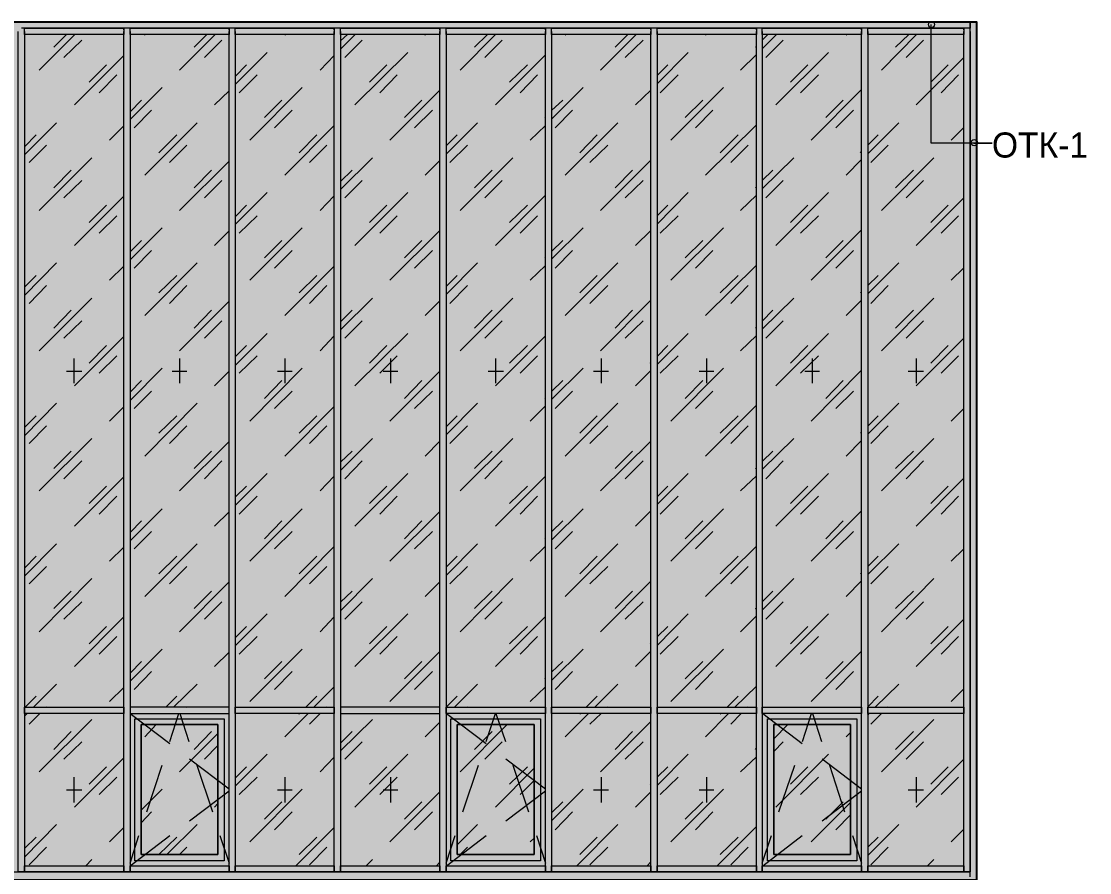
# Model space of a CAD drawing. Header units: millimetres. Extents: x 2294 to 908349, y -83289 to 219220.
# Drawn here: x 383398 to 392293, y 72072 to 79157 of the extents above; entities that cross this region are included whole.
import ezdxf

# ---------------------------------------------------------------- set-up
doc = ezdxf.new("R2010")
doc.units = ezdxf.units.MM
doc.layers.add('PDF _Геометрия', color=7, linetype='Continuous')
doc.layers.add('PDF _Текст', color=7, linetype='Continuous')

msp = doc.modelspace()

# ---------------------------------------------------------------- hatches: boundary and pattern name
at = {"transparency": 33554551}
h = msp.add_hatch(color=3, dxfattribs=at)
h.dxf.hatch_style = 1
h.paths.add_polyline_path([(377203.9, 79152.8), (391350.3, 79152.8), (391350.3, 72009.6), (377203.9, 72009.6)])

# ---------------------------------------------------------------- linework, layer by layer
msp.add_lwpolyline([(377203.9, 79152.8), (391350.3, 79152.8), (391350.3, 72009.6), (377203.9, 72009.6)], close=True)
at = {"layer": 'PDF _Геометрия', "lineweight": 9}
for points in [[(391297.8, 79074.1), (391297.8, 79152.8), (391350.3, 79152.8), (391350.3, 79074.1), (391350.3, 73421.6), (391350.3, 72105.8), (391350.3, 72027.1), (391350.3, 79152.8), (377203.9, 79152.8)], [(383424.6, 79074.1), (383424.6, 73421.6), (383424.6, 72079.6), (383372.2, 72079.6), (383372.2, 73421.6), (383372.2, 79074.1)], [(383398.4, 79152.8), (384277.1, 79152.8), (385155.8, 79152.8), (386030.1, 79152.8), (386908.8, 79152.8), (387787.5, 79152.8), (388666.1, 79152.8), (389540.5, 79152.8), (390419.1, 79152.8), (391271.6, 79152.8), (391297.8, 79152.8), (391297.8, 79100.3), (391271.6, 79100.3), (390419.1, 79100.3), (389540.5, 79100.3), (388666.1, 79100.3), (387787.5, 79100.3), (386908.8, 79100.3), (386030.1, 79100.3), (385155.8, 79100.3), (384277.1, 79100.3), (383398.4, 79100.3)], [(384250.8, 79087.2), (384250.8, 79100.3), (384250.8, 79047.9), (383424.6, 79047.9), (383424.6, 79100.3), (384250.8, 79100.3)], [(383424.6, 79087.2), (383424.6, 79100.3)], [(384303.3, 79074.1), (384303.3, 73421.6), (384303.3, 72079.6), (384250.8, 72079.6), (384250.8, 73421.6), (384250.8, 79074.1)], [(385129.5, 79087.2), (385129.5, 79100.3), (385129.5, 79047.9), (384303.3, 79047.9), (384303.3, 79100.3), (385129.5, 79100.3)], [(384303.3, 79087.2), (384303.3, 79100.3)], [(385177.6, 79074.1), (385177.6, 73421.6), (385177.6, 72079.6), (385129.5, 72079.6), (385129.5, 73421.6), (385129.5, 79074.1)], [(386003.8, 79087.2), (386003.8, 79100.3), (386003.8, 79047.9), (385177.6, 79047.9), (385177.6, 79100.3), (386003.8, 79100.3)], [(385177.6, 79087.2), (385177.6, 79100.3)], [(386056.3, 79074.1), (386056.3, 73421.6), (386056.3, 72079.6), (386003.8, 72079.6), (386003.8, 73421.6), (386003.8, 79074.1)], [(386882.5, 79087.2), (386882.5, 79100.3), (386882.5, 79047.9), (386056.3, 79047.9), (386056.3, 79100.3), (386882.5, 79100.3)], [(386056.3, 79087.2), (386056.3, 79100.3)], [(386935, 79074.1), (386935, 73421.6), (386935, 72079.6), (386882.5, 72079.6), (386882.5, 73421.6), (386882.5, 79074.1)], [(387761.2, 79087.2), (387761.2, 79100.3), (387761.2, 79047.9), (386935, 79047.9), (386935, 79100.3), (387761.2, 79100.3)], [(386935, 79087.2), (386935, 79100.3)], [(387813.7, 79074.1), (387813.7, 73421.6), (387813.7, 72079.6), (387761.2, 72079.6), (387761.2, 73421.6), (387761.2, 79074.1)], [(388639.9, 79087.2), (388639.9, 79100.3), (388639.9, 79047.9), (387813.7, 79047.9), (387813.7, 79100.3), (388639.9, 79100.3)], [(387813.7, 79087.2), (387813.7, 79100.3)], [(388692.4, 79074.1), (388692.4, 73421.6), (388692.4, 72079.6), (388639.9, 72079.6), (388639.9, 73421.6), (388639.9, 79074.1)], [(389518.6, 79087.2), (389518.6, 79100.3), (389518.6, 79047.9), (388692.4, 79047.9), (388692.4, 79100.3), (389518.6, 79100.3)], [(388692.4, 79087.2), (388692.4, 79100.3)], [(389566.7, 79074.1), (389566.7, 73421.6), (389566.7, 72079.6), (389518.6, 72079.6), (389518.6, 73421.6), (389518.6, 79074.1)], [(390392.9, 79087.2), (390392.9, 79100.3), (390392.9, 79047.9), (389566.7, 79047.9), (389566.7, 79100.3), (390392.9, 79100.3)], [(389566.7, 79087.2), (389566.7, 79100.3)], [(390445.4, 79074.1), (390445.4, 73421.6), (390445.4, 72079.6), (390392.9, 72079.6), (390392.9, 73421.6), (390392.9, 79074.1)], [(391245.4, 79087.2), (391245.4, 79100.3), (391245.4, 79047.9), (390445.4, 79047.9), (390445.4, 79100.3), (391245.4, 79100.3)], [(390445.4, 79087.2), (390445.4, 79100.3)], [(391328.4, 78142.9), (391481.4, 78142.9), (390974.3, 78142.9), (390974.3, 79130.9)], [(391297.8, 72035.9), (391297.8, 72105.8), (391297.8, 73421.6), (391297.8, 79074.1), (391297.8, 73421.6), (391297.8, 72079.6), (391245.4, 72079.6), (391245.4, 73421.6), (391245.4, 79074.1)], [(383547, 78750.6), (383844.3, 79047.9)], [(383669.4, 78942.9), (383774.3, 79047.9)], [(383752.5, 78855.5), (383901.1, 78999.8)], [(384425.7, 79043.5), (384425.7, 79047.9)], [(384714.2, 78750.6), (385011.5, 79047.9)], [(384836.6, 78942.9), (384941.6, 79047.9)], [(384924.1, 78855.5), (385068.3, 78999.8)], [(385592.9, 79043.5), (385597.3, 79047.9)], [(386056.3, 78925.5), (386178.7, 79047.9)], [(386056.3, 78995.4), (386113.1, 79047.9)], [(386091.3, 78855.5), (386235.5, 78999.8)], [(386760.1, 79043.5), (386764.5, 79047.9)], [(387053, 78750.6), (387345.9, 79047.9)], [(387171.1, 78942.9), (387280.3, 79047.9)], [(387258.5, 78855.5), (387402.8, 78999.8)], [(387927.3, 79043.5), (387931.7, 79047.9)], [(388220.2, 78750.6), (388517.5, 79047.9)], [(388342.6, 78942.9), (388447.6, 79047.9)], [(388425.7, 78855.5), (388574.3, 78999.8)], [(389094.6, 79043.5), (389098.9, 79047.9)], [(389566.7, 78929.8), (389684.7, 79047.9)], [(389566.7, 78999.8), (389614.8, 79047.9)], [(389597.3, 78855.5), (389741.5, 78999.8)], [(390266.1, 79043.5), (390270.5, 79047.9)], [(390559, 78750.6), (390851.9, 79047.9)], [(390677.1, 78942.9), (390786.4, 79047.9)], [(390764.5, 78855.5), (390908.8, 78999.8)], [(385177.6, 78632.6), (385444.3, 78899.2)], [(386174.3, 78462.1), (386615.9, 78899.2)], [(388692.4, 78636.9), (388950.3, 78899.2)], [(389509.9, 78942.9), (389518.6, 78947.3)], [(389680.3, 78462.1), (390117.5, 78899.2)], [(383839.9, 78462.1), (384250.8, 78873)], [(385885.8, 78750.6), (386003.8, 78873)], [(387345.9, 78462.1), (387761.2, 78877.4)], [(389387.4, 78750.6), (389518.6, 78881.7)], [(390847.6, 78462.1), (391245.4, 78855.5)], [(383962.3, 78650.1), (384106.6, 78794.3)], [(385177.6, 78698.1), (385273.8, 78794.3)], [(386296.7, 78650.1), (386441, 78794.3)], [(387464, 78650.1), (387612.6, 78794.3)], [(388692.4, 78706.9), (388779.8, 78794.3)], [(389802.7, 78650.1), (389947, 78794.3)], [(390970, 78650.1), (391114.2, 78794.3)], [(384045.4, 78562.6), (384194, 78711.3)], [(385212.6, 78562.6), (385361.2, 78711.3)], [(386384.2, 78562.6), (386528.4, 78711.3)], [(387551.4, 78562.6), (387695.6, 78711.3)], [(388635.5, 78650.1), (388639.9, 78654.4)], [(388718.6, 78562.6), (388867.2, 78711.3)], [(389885.8, 78562.6), (390034.4, 78711.3)], [(391057.4, 78562.6), (391201.6, 78711.3)], [(384303.3, 78339.7), (384570, 78606.3)], [(385007.1, 78462.1), (385129.5, 78580.1)], [(385300, 78169.2), (385737.2, 78606.3)], [(386467.2, 78169.2), (386882.5, 78584.5)], [(387813.7, 78344), (388076, 78606.3)], [(388513.1, 78462.1), (388639.9, 78584.5)], [(388806, 78169.2), (389243.2, 78606.3)], [(389973.2, 78169.2), (390392.9, 78588.9)], [(384303.3, 78405.2), (384399.5, 78501.4)], [(385422.4, 78357.2), (385566.7, 78501.4)], [(386589.6, 78357.2), (386733.9, 78501.4)], [(387813.7, 78414), (387905.5, 78501.4)], [(388924.1, 78357.2), (389072.7, 78501.4)], [(390095.6, 78357.2), (390239.9, 78501.4)], [(384338.3, 78269.7), (384482.5, 78418.4)], [(385505.5, 78269.7), (385654.1, 78418.4)], [(386672.7, 78269.7), (386821.3, 78418.4)], [(387844.3, 78269.7), (387988.5, 78418.4)], [(389011.5, 78269.7), (389155.8, 78418.4)], [(390178.7, 78269.7), (390327.3, 78418.4)], [(383424.6, 78046.8), (383691.3, 78313.4)], [(384132.8, 78169.2), (384250.8, 78287.2)], [(384425.7, 77876.3), (384862.9, 78313.4)], [(385592.9, 77876.3), (386003.8, 78291.6)], [(386935, 78051.1), (387197.3, 78313.4)], [(387634.4, 78169.2), (387761.2, 78291.6)], [(387756.8, 78357.2), (387761.2, 78361.5)], [(387927.3, 77876.3), (388364.5, 78313.4)], [(389094.6, 77876.3), (389518.6, 78296)], [(390445.4, 78055.5), (390703.3, 78313.4)], [(391140.4, 78169.2), (391245.4, 78274.1)], [(383424.6, 78112.3), (383520.8, 78212.9)], [(384543.7, 78064.3), (384692.4, 78212.9)], [(385711, 78064.3), (385859.6, 78212.9)], [(386935, 78121.1), (387026.8, 78212.9)], [(388049.7, 78064.3), (388194, 78212.9)], [(389217, 78064.3), (389365.6, 78212.9)], [(390445.4, 78125.5), (390532.8, 78212.9)], [(383464, 77981.2), (383608.2, 78125.5)], [(384631.2, 77981.2), (384775.4, 78125.5)], [(385798.4, 77981.2), (385942.6, 78125.5)], [(386965.6, 77981.2), (387114.2, 78125.5)], [(388132.8, 77981.2), (388281.4, 78125.5)], [(389304.4, 77981.2), (389448.6, 78125.5)], [(390471.6, 77981.2), (390615.9, 78125.5)], [(383547, 77583.4), (383984.2, 78020.5)], [(386056.3, 77758.3), (386323, 78020.5)], [(386882.5, 78064.3), (386882.5, 78068.6)], [(387053, 77583.4), (387490.2, 78020.5)], [(389566.7, 77762.6), (389829, 78020.5)], [(390266.1, 77876.3), (390392.9, 78007.4)], [(390384.2, 78064.3), (390392.9, 78073)], [(390559, 77583.4), (390996.2, 78020.5)], [(383669.4, 77771.4), (383813.7, 77920)], [(384714.2, 77583.4), (385129.5, 77994.3)], [(384836.6, 77771.4), (384980.9, 77920)], [(386056.3, 77823.8), (386152.5, 77920)], [(386760.1, 77876.3), (386882.5, 77998.7)], [(387171.1, 77771.4), (387319.7, 77920)], [(388220.2, 77583.4), (388639.9, 78003.1)], [(388342.6, 77771.4), (388486.9, 77920)], [(389566.7, 77832.6), (389654.1, 77920)], [(390677.1, 77771.4), (390825.7, 77920)], [(383752.5, 77688.3), (383901.1, 77832.6)], [(384924.1, 77688.3), (385068.3, 77832.6)], [(386091.3, 77688.3), (386235.5, 77832.6)], [(387258.5, 77688.3), (387402.8, 77832.6)], [(388425.7, 77688.3), (388574.3, 77832.6)], [(389597.3, 77688.3), (389741.5, 77832.6)], [(390764.5, 77688.3), (390908.8, 77832.6)], [(389509.9, 77771.4), (389518.6, 77780.1)], [(383839.9, 77290.5), (384250.8, 77701.4)], [(385177.6, 77465.4), (385444.3, 77732)], [(385885.8, 77583.4), (386003.8, 77705.8)], [(386174.3, 77290.5), (386615.9, 77732)], [(387345.9, 77290.5), (387761.2, 77710.2)], [(388692.4, 77469.7), (388950.3, 77732)], [(389387.4, 77583.4), (389518.6, 77710.2)], [(389680.3, 77290.5), (390117.5, 77732)], [(390847.6, 77290.5), (391245.4, 77688.3)], [(383962.3, 77482.8), (384106.6, 77627.1)], [(385177.6, 77530.9), (385273.8, 77627.1)], [(386296.7, 77482.8), (386441, 77627.1)], [(387464, 77482.8), (387612.6, 77627.1)], [(388692.4, 77539.7), (388779.8, 77627.1)], [(389802.7, 77482.8), (389947, 77627.1)], [(390970, 77482.8), (391114.2, 77627.1)], [(384045.4, 77395.4), (384194, 77539.7)], [(385212.6, 77395.4), (385361.2, 77539.7)], [(386384.2, 77395.4), (386528.4, 77539.7)], [(387551.4, 77395.4), (387695.6, 77539.7)], [(388635.5, 77482.8), (388639.9, 77487.2)], [(388718.6, 77395.4), (388867.2, 77539.7)], [(389885.8, 77395.4), (390034.4, 77539.7)], [(391057.4, 77395.4), (391201.6, 77539.7)], [(384303.3, 77172.5), (384570, 77439.1)], [(385007.1, 77290.5), (385129.5, 77412.9)], [(385300, 77002), (385737.2, 77439.1)], [(386467.2, 77002), (386882.5, 77417.3)], [(387813.7, 77176.8), (388076, 77439.1)], [(388513.1, 77290.5), (388639.9, 77417.3)], [(388806, 77002), (389243.2, 77439.1)], [(389973.2, 77002), (390392.9, 77421.6)], [(384303.3, 77238), (384399.5, 77334.2)], [(385422.4, 77189.9), (385566.7, 77334.2)], [(386589.6, 77189.9), (386733.9, 77334.2)], [(387813.7, 77242.4), (387905.5, 77334.2)], [(388924.1, 77189.9), (389072.7, 77334.2)], [(390095.6, 77189.9), (390239.9, 77334.2)], [(384338.3, 77102.5), (384482.5, 77251.1)], [(385505.5, 77102.5), (385654.1, 77251.1)], [(386672.7, 77102.5), (386821.3, 77251.1)], [(387844.3, 77102.5), (387988.5, 77251.1)], [(389011.5, 77102.5), (389155.8, 77251.1)], [(390178.7, 77102.5), (390327.3, 77251.1)], [(383424.6, 76875.2), (383691.3, 77146.2)], [(384132.8, 77002), (384250.8, 77120)], [(384425.7, 76709.1), (384862.9, 77146.2)], [(385592.9, 76709.1), (386003.8, 77120)], [(386935, 76883.9), (387197.3, 77146.2)], [(387634.4, 77002), (387761.2, 77124.4)], [(387756.8, 77189.9), (387761.2, 77194.3)], [(387927.3, 76709.1), (388364.5, 77146.2)], [(389094.6, 76709.1), (389518.6, 77128.7)], [(390445.4, 76888.3), (390703.3, 77146.2)], [(383424.6, 76945.1), (383520.8, 77041.3)], [(384543.7, 76897.1), (384692.4, 77041.3)], [(385711, 76897.1), (385859.6, 77041.3)], [(386935, 76949.5), (387026.8, 77041.3)], [(388049.7, 76897.1), (388194, 77041.3)], [(389217, 76897.1), (389365.6, 77041.3)], [(390445.4, 76958.3), (390532.8, 77041.3)], [(391140.4, 77002), (391245.4, 77106.9)], [(383464, 76809.6), (383608.2, 76958.3)], [(384631.2, 76809.6), (384775.4, 76958.3)], [(385798.4, 76809.6), (385942.6, 76958.3)], [(386965.6, 76809.6), (387114.2, 76958.3)], [(388132.8, 76809.6), (388281.4, 76958.3)], [(389304.4, 76809.6), (389448.6, 76958.3)], [(390471.6, 76809.6), (390615.9, 76958.3)], [(383547, 76416.2), (383984.2, 76853.3)], [(386056.3, 76591), (386323, 76853.3)], [(386882.5, 76897.1), (386882.5, 76897.1)], [(387053, 76416.2), (387490.2, 76853.3)], [(389566.7, 76595.4), (389829, 76853.3)], [(390384.2, 76897.1), (390392.9, 76905.8)], [(390559, 76416.2), (390996.2, 76853.3)], [(384714.2, 76416.2), (385129.5, 76827.1)], [(386760.1, 76709.1), (386882.5, 76831.5)], [(388220.2, 76416.2), (388639.9, 76835.8)], [(390266.1, 76709.1), (390392.9, 76835.8)], [(383669.4, 76604.2), (383813.7, 76752.8)], [(384836.6, 76604.2), (384980.9, 76752.8)], [(386056.3, 76656.6), (386152.5, 76752.8)], [(387171.1, 76604.2), (387319.7, 76752.8)], [(388342.6, 76604.2), (388486.9, 76752.8)], [(389566.7, 76661), (389654.1, 76752.8)], [(390677.1, 76604.2), (390825.7, 76752.8)], [(383752.5, 76521.1), (383901.1, 76665.4)], [(384924.1, 76521.1), (385068.3, 76665.4)], [(386091.3, 76521.1), (386235.5, 76665.4)], [(387258.5, 76521.1), (387402.8, 76665.4)], [(388425.7, 76521.1), (388574.3, 76665.4)], [(389509.9, 76604.2), (389518.6, 76612.9)], [(389597.3, 76521.1), (389741.5, 76665.4)], [(390764.5, 76521.1), (390908.8, 76665.4)], [(383839.9, 76123.3), (384250.8, 76534.2)], [(385177.6, 76293.8), (385444.3, 76560.4)], [(385885.8, 76416.2), (386003.8, 76538.6)], [(386174.3, 76123.3), (386615.9, 76560.4)], [(387345.9, 76123.3), (387761.2, 76538.6)], [(388692.4, 76302.5), (388950.3, 76560.4)], [(389387.4, 76416.2), (389518.6, 76543)], [(389680.3, 76123.3), (390117.5, 76560.4)], [(390847.6, 76123.3), (391245.4, 76521.1)], [(383962.3, 76311.3), (384106.6, 76459.9)], [(385177.6, 76363.7), (385273.8, 76459.9)], [(386296.7, 76311.3), (386441, 76459.9)], [(387464, 76311.3), (387612.6, 76459.9)], [(388692.4, 76368.1), (388779.8, 76459.9)], [(389802.7, 76311.3), (389947, 76459.9)], [(390970, 76311.3), (391114.2, 76459.9)], [(383835.5, 76350.6), (383835.5, 76145.1)], [(384045.4, 76228.2), (384194, 76372.5)], [(384714.2, 76350.6), (384714.2, 76145.1)], [(385212.6, 76228.2), (385361.2, 76372.5)], [(385592.9, 76350.6), (385592.9, 76145.1)], [(386384.2, 76228.2), (386528.4, 76372.5)], [(386471.6, 76350.6), (386471.6, 76145.1)], [(387345.9, 76350.6), (387345.9, 76145.1)], [(387551.4, 76228.2), (387695.6, 76372.5)], [(388224.6, 76350.6), (388224.6, 76145.1)], [(388635.5, 76311.3), (388639.9, 76320)], [(388718.6, 76228.2), (388867.2, 76372.5)], [(389103.3, 76350.6), (389103.3, 76145.1)], [(389885.8, 76228.2), (390034.4, 76372.5)], [(389982, 76350.6), (389982, 76145.1)], [(390847.6, 76350.6), (390847.6, 76145.1)], [(391057.4, 76228.2), (391201.6, 76372.5)], [(383774.3, 76245.7), (383901.1, 76245.7)], [(384303.3, 76000.9), (384570, 76271.9)], [(384653, 76245.7), (384775.4, 76245.7)], [(385007.1, 76123.3), (385129.5, 76245.7)], [(385300, 75830.4), (385737.2, 76271.9)], [(385531.7, 76245.7), (385654.1, 76245.7)], [(386410.4, 76245.7), (386532.8, 76245.7)], [(386467.2, 75830.4), (386882.5, 76245.7)], [(387284.7, 76245.7), (387411.5, 76245.7)], [(387813.7, 76009.6), (388076, 76271.9)], [(388163.4, 76245.7), (388285.8, 76245.7)], [(388513.1, 76123.3), (388639.9, 76250.1)], [(388806, 75830.4), (389243.2, 76271.9)], [(389042.1, 76245.7), (389164.5, 76245.7)], [(389920.8, 76245.7), (390043.2, 76245.7)], [(389973.2, 75830.4), (390392.9, 76254.4)], [(390782, 76245.7), (390908.8, 76245.7)], [(384303.3, 76070.8), (384399.5, 76167)], [(385422.4, 76018.4), (385566.7, 76167)], [(386589.6, 76018.4), (386733.9, 76167)], [(387813.7, 76075.2), (387905.5, 76167)], [(388924.1, 76018.4), (389072.7, 76167)], [(390095.6, 76018.4), (390239.9, 76167)], [(384338.3, 75935.3), (384482.5, 76079.6)], [(385505.5, 75935.3), (385654.1, 76079.6)], [(386672.7, 75935.3), (386821.3, 76079.6)], [(387844.3, 75935.3), (387988.5, 76079.6)], [(389011.5, 75935.3), (389155.8, 76079.6)], [(390178.7, 75935.3), (390327.3, 76079.6)], [(383424.6, 75708), (383691.3, 75979)], [(384425.7, 75537.5), (384862.9, 75979)], [(386935, 75716.7), (387197.3, 75979)], [(387756.8, 76018.4), (387761.2, 76022.7)], [(387927.3, 75537.5), (388364.5, 75979)], [(389094.6, 75537.5), (389518.6, 75961.5)], [(390445.4, 75721.1), (390703.3, 75979)], [(383424.6, 75777.9), (383520.8, 75874.1)], [(384132.8, 75830.4), (384250.8, 75948.4)], [(384543.7, 75729.8), (384692.4, 75874.1)], [(385592.9, 75537.5), (386003.8, 75952.8)], [(385711, 75729.8), (385859.6, 75874.1)], [(386935, 75782.3), (387026.8, 75874.1)], [(387634.4, 75830.4), (387761.2, 75957.2)], [(388049.7, 75729.8), (388194, 75874.1)], [(389217, 75729.8), (389365.6, 75874.1)], [(390445.4, 75786.7), (390532.8, 75874.1)], [(391140.4, 75830.4), (391245.4, 75935.3)], [(383464, 75642.4), (383608.2, 75791)], [(384631.2, 75642.4), (384775.4, 75791)], [(385798.4, 75642.4), (385942.6, 75791)], [(386965.6, 75642.4), (387114.2, 75791)], [(388132.8, 75642.4), (388281.4, 75791)], [(389304.4, 75642.4), (389448.6, 75791)], [(390471.6, 75642.4), (390615.9, 75791)], [(386882.5, 75729.8), (386882.5, 75729.8)], [(390384.2, 75729.8), (390392.9, 75738.6)], [(383547, 75249), (383984.2, 75686.1)], [(384714.2, 75249), (385129.5, 75659.9)], [(386056.3, 75419.5), (386323, 75686.1)], [(386760.1, 75537.5), (386882.5, 75664.3)], [(387053, 75249), (387490.2, 75686.1)], [(388220.2, 75249), (388639.9, 75664.3)], [(389566.7, 75428.2), (389829, 75686.1)], [(390266.1, 75537.5), (390392.9, 75668.6)], [(390559, 75249), (390996.2, 75686.1)], [(383669.4, 75436.9), (383813.7, 75581.2)], [(384836.6, 75436.9), (384980.9, 75581.2)], [(386056.3, 75489.4), (386152.5, 75581.2)], [(387171.1, 75436.9), (387319.7, 75581.2)], [(388342.6, 75436.9), (388486.9, 75581.2)], [(389566.7, 75493.8), (389654.1, 75581.2)], [(390677.1, 75436.9), (390825.7, 75581.2)], [(383752.5, 75349.5), (383901.1, 75498.1)], [(384924.1, 75349.5), (385068.3, 75498.1)], [(386091.3, 75349.5), (386235.5, 75498.1)], [(387258.5, 75349.5), (387402.8, 75498.1)], [(388425.7, 75349.5), (388574.3, 75498.1)], [(389509.9, 75436.9), (389518.6, 75441.3)], [(389597.3, 75349.5), (389741.5, 75498.1)], [(390764.5, 75349.5), (390908.8, 75498.1)], [(383839.9, 74956.1), (384250.8, 75367)], [(385177.6, 75126.6), (385444.3, 75393.2)], [(385885.8, 75249), (386003.8, 75371.4)], [(386174.3, 74956.1), (386615.9, 75393.2)], [(387345.9, 74956.1), (387761.2, 75371.4)], [(388692.4, 75135.3), (388950.3, 75393.2)], [(389387.4, 75249), (389518.6, 75375.7)], [(389680.3, 74956.1), (390117.5, 75393.2)], [(390847.6, 74956.1), (391245.4, 75353.9)], [(383962.3, 75144), (384106.6, 75288.3)], [(385177.6, 75196.5), (385273.8, 75288.3)], [(386296.7, 75144), (386441, 75288.3)], [(387464, 75144), (387612.6, 75288.3)], [(388692.4, 75200.9), (388779.8, 75288.3)], [(389802.7, 75144), (389947, 75288.3)], [(390970, 75144), (391114.2, 75288.3)], [(384045.4, 75056.6), (384194, 75205.3)], [(385212.6, 75056.6), (385361.2, 75205.3)], [(386384.2, 75056.6), (386528.4, 75205.3)], [(387551.4, 75056.6), (387695.6, 75205.3)], [(388718.6, 75056.6), (388867.2, 75205.3)], [(389885.8, 75056.6), (390034.4, 75205.3)], [(391057.4, 75056.6), (391201.6, 75205.3)], [(384303.3, 74833.7), (384570, 75100.3)], [(385007.1, 74956.1), (385129.5, 75074.1)], [(385300, 74663.2), (385737.2, 75100.3)], [(386467.2, 74663.2), (386882.5, 75078.5)], [(387813.7, 74838), (388076, 75100.3)], [(388513.1, 74956.1), (388639.9, 75082.8)], [(388635.5, 75144), (388639.9, 75148.4)], [(388806, 74663.2), (389243.2, 75100.3)], [(389973.2, 74663.2), (390392.9, 75082.8)], [(384303.3, 74903.6), (384399.5, 74999.8)], [(385422.4, 74851.2), (385566.7, 74999.8)], [(386589.6, 74851.2), (386733.9, 74999.8)], [(387813.7, 74908), (387905.5, 74999.8)], [(388924.1, 74851.2), (389072.7, 74999.8)], [(390095.6, 74851.2), (390239.9, 74999.8)], [(384338.3, 74768.1), (384482.5, 74912.4)], [(385505.5, 74768.1), (385654.1, 74912.4)], [(386672.7, 74768.1), (386821.3, 74912.4)], [(387844.3, 74768.1), (387988.5, 74912.4)], [(389011.5, 74768.1), (389155.8, 74912.4)], [(390178.7, 74768.1), (390327.3, 74912.4)], [(383424.6, 74540.8), (383691.3, 74807.4)], [(384425.7, 74370.3), (384862.9, 74807.4)], [(386935, 74545.1), (387197.3, 74807.4)], [(387756.8, 74851.2), (387761.2, 74855.5)], [(387927.3, 74370.3), (388364.5, 74807.4)], [(390445.4, 74553.9), (390703.3, 74807.4)], [(384132.8, 74663.2), (384250.8, 74781.2)], [(385592.9, 74370.3), (386003.8, 74785.6)], [(387634.4, 74663.2), (387761.2, 74790)], [(389094.6, 74370.3), (389518.6, 74790)], [(391140.4, 74663.2), (391245.4, 74768.1)], [(383424.6, 74606.3), (383520.8, 74706.9)], [(384543.7, 74558.3), (384692.4, 74706.9)], [(385711, 74558.3), (385859.6, 74706.9)], [(386935, 74615.1), (387026.8, 74706.9)], [(388049.7, 74558.3), (388194, 74706.9)], [(389217, 74558.3), (389365.6, 74706.9)], [(390445.4, 74619.5), (390532.8, 74706.9)], [(383464, 74475.2), (383608.2, 74619.5)], [(384631.2, 74475.2), (384775.4, 74619.5)], [(385798.4, 74475.2), (385942.6, 74619.5)], [(386882.5, 74558.3), (386882.5, 74562.6)], [(386965.6, 74475.2), (387114.2, 74619.5)], [(388132.8, 74475.2), (388281.4, 74619.5)], [(389304.4, 74475.2), (389448.6, 74619.5)], [(390384.2, 74558.3), (390392.9, 74567)], [(390471.6, 74475.2), (390615.9, 74619.5)], [(383547, 74077.4), (383984.2, 74518.9)], [(384714.2, 74077.4), (385129.5, 74492.7)], [(386056.3, 74252.2), (386323, 74518.9)], [(386760.1, 74370.3), (386882.5, 74492.7)], [(387053, 74077.4), (387490.2, 74518.9)], [(388220.2, 74077.4), (388639.9, 74497.1)], [(389566.7, 74256.6), (389829, 74518.9)], [(390266.1, 74370.3), (390392.9, 74501.4)], [(390559, 74077.4), (390996.2, 74518.9)], [(383669.4, 74269.7), (383813.7, 74414)], [(384836.6, 74269.7), (384980.9, 74414)], [(386056.3, 74322.2), (386152.5, 74414)], [(387171.1, 74269.7), (387319.7, 74414)], [(388342.6, 74269.7), (388486.9, 74414)], [(389566.7, 74326.6), (389654.1, 74414)], [(390677.1, 74269.7), (390825.7, 74414)], [(383752.5, 74182.3), (383901.1, 74326.6)], [(384924.1, 74182.3), (385068.3, 74326.6)], [(386091.3, 74182.3), (386235.5, 74326.6)], [(387258.5, 74182.3), (387402.8, 74326.6)], [(388425.7, 74182.3), (388574.3, 74326.6)], [(389509.9, 74269.7), (389518.6, 74274.1)], [(389597.3, 74182.3), (389741.5, 74326.6)], [(390764.5, 74182.3), (390908.8, 74326.6)], [(383839.9, 73788.9), (384250.8, 74199.8)], [(385177.6, 73959.4), (385444.3, 74226)], [(385885.8, 74077.4), (386003.8, 74199.8)], [(386174.3, 73788.9), (386615.9, 74226)], [(387345.9, 73788.9), (387761.2, 74204.2)], [(388692.4, 73963.7), (388950.3, 74226)], [(389387.4, 74077.4), (389518.6, 74208.5)], [(389680.3, 73788.9), (390117.5, 74226)], [(390847.6, 73788.9), (391245.4, 74182.3)], [(383962.3, 73976.8), (384106.6, 74121.1)], [(385177.6, 74024.9), (385273.8, 74121.1)], [(386296.7, 73976.8), (386441, 74121.1)], [(387464, 73976.8), (387612.6, 74121.1)], [(388692.4, 74033.7), (388779.8, 74121.1)], [(389802.7, 73976.8), (389947, 74121.1)], [(390970, 73976.8), (391114.2, 74121.1)], [(384045.4, 73889.4), (384194, 74038)], [(385212.6, 73889.4), (385361.2, 74038)], [(386384.2, 73889.4), (386528.4, 74038)], [(387551.4, 73889.4), (387695.6, 74038)], [(388718.6, 73889.4), (388867.2, 74038)], [(389885.8, 73889.4), (390034.4, 74038)], [(391057.4, 73889.4), (391201.6, 74038)], [(384303.3, 73666.5), (384570, 73933.1)], [(385300, 73496), (385737.2, 73933.1)], [(387813.7, 73670.8), (388076, 73933.1)], [(388513.1, 73788.9), (388639.9, 73915.6)], [(388635.5, 73976.8), (388639.9, 73981.2)], [(388806, 73496), (389243.2, 73933.1)], [(389973.2, 73496), (390392.9, 73915.6)], [(384303.3, 73732), (384399.5, 73828.2)], [(385007.1, 73788.9), (385129.5, 73906.9)], [(385422.4, 73683.9), (385566.7, 73828.2)], [(386467.2, 73496), (386882.5, 73911.3)], [(386589.6, 73683.9), (386733.9, 73828.2)], [(387813.7, 73740.8), (387905.5, 73828.2)], [(388924.1, 73683.9), (389072.7, 73828.2)], [(390095.6, 73683.9), (390239.9, 73828.2)], [(384338.3, 73596.5), (384482.5, 73745.1)], [(385505.5, 73596.5), (385654.1, 73745.1)], [(386672.7, 73596.5), (386821.3, 73745.1)], [(387844.3, 73596.5), (387988.5, 73745.1)], [(389011.5, 73596.5), (389155.8, 73745.1)], [(390178.7, 73596.5), (390327.3, 73745.1)], [(387756.8, 73683.9), (387761.2, 73688.3)], [(383498.9, 73447.9), (383691.3, 73640.2)], [(384132.8, 73496), (384250.8, 73614)], [(384666.1, 73447.9), (384862.9, 73640.2)], [(385833.4, 73447.9), (386003.8, 73618.4)], [(387004.9, 73447.9), (387197.3, 73640.2)], [(387634.4, 73496), (387761.2, 73618.4)], [(388172.1, 73447.9), (388364.5, 73640.2)], [(389339.4, 73447.9), (389518.6, 73622.7)], [(390506.6, 73447.9), (390703.3, 73640.2)], [(391140.4, 73496), (391245.4, 73600.9)], [(383429, 73447.9), (383520.8, 73539.7)], [(384600.6, 73447.9), (384692.4, 73539.7)], [(385767.8, 73447.9), (385859.6, 73539.7)], [(386935, 73447.9), (387026.8, 73539.7)], [(388102.2, 73447.9), (388194, 73539.7)], [(389273.8, 73447.9), (389365.6, 73539.7)], [(390445.4, 73452.3), (390532.8, 73539.7)], [(383424.6, 73373.6), (383446.5, 73395.4)], [(383464, 73308), (383551.4, 73395.4)], [(383599.5, 73447.9), (383608.2, 73452.3)], [(384303.3, 73395.4), (385129.5, 73395.4), (385129.5, 73447.9), (384303.3, 73447.9), (384303.3, 73395.4), (384635.5, 73146.2)], [(384635.5, 73163.7), (384709.9, 73395.4)], [(384718.6, 73395.4), (384792.9, 73163.7)], [(384771.1, 73447.9), (384775.4, 73452.3)], [(385592.9, 73203.1), (385785.3, 73395.4)], [(385711, 73391), (385715.3, 73395.4)], [(385798.4, 73308), (385885.8, 73395.4)], [(385938.3, 73447.9), (385942.6, 73452.3)], [(386882.5, 73391), (386882.5, 73395.4), (386882.5, 73447.9), (386056.3, 73447.9), (386056.3, 73395.4), (386882.5, 73395.4)], [(386939.4, 73395.4), (387267.2, 73146.2)], [(387105.5, 73447.9), (387114.2, 73452.3)], [(387267.2, 73163.7), (387345.9, 73395.4)], [(387350.3, 73395.4), (387429, 73163.7)], [(387927.3, 73203.1), (388119.7, 73395.4)], [(388049.7, 73391), (388054.1, 73395.4)], [(388132.8, 73308), (388224.6, 73395.4)], [(388272.7, 73447.9), (388281.4, 73452.3)], [(389094.6, 73203.1), (389286.9, 73395.4)], [(389217, 73391), (389221.3, 73395.4)], [(389304.4, 73308), (389391.8, 73395.4)], [(389444.3, 73447.9), (389448.6, 73452.3)], [(389571.1, 73395.4), (389898.9, 73146.2)], [(389903.3, 73163.7), (389977.6, 73395.4)], [(389986.4, 73395.4), (390060.7, 73163.7)], [(390445.4, 73382.3), (390458.5, 73395.4)], [(390471.6, 73308), (390559, 73395.4)], [(390611.5, 73447.9), (390615.9, 73452.3)], [(383547, 72910.2), (383984.2, 73347.3)], [(384425.7, 73203.1), (384521.9, 73303.6)], [(386056.3, 73085), (386323, 73347.3)], [(386760.1, 73203.1), (386882.5, 73325.5)], [(387053, 72910.2), (387442.1, 73303.6)], [(388220.2, 72910.2), (388639.9, 73329.8)], [(389662.9, 73185.6), (389780.9, 73303.6)], [(390559, 72910.2), (390996.2, 73347.3)], [(383669.4, 73098.2), (383813.7, 73246.8)], [(384714.2, 72910.2), (385033.4, 73229.3)], [(384836.6, 73098.2), (384980.9, 73246.8)], [(386056.3, 73150.6), (386152.5, 73246.8)], [(387171.1, 73098.2), (387319.7, 73246.8)], [(388342.6, 73098.2), (388486.9, 73246.8)], [(390266.1, 73203.1), (390301.1, 73238)], [(390677.1, 73098.2), (390825.7, 73246.8)], [(383752.5, 73015.1), (383901.1, 73159.4)], [(384924.1, 73015.1), (385033.4, 73128.8)], [(386091.3, 73015.1), (386235.5, 73159.4)], [(387258.5, 73015.1), (387402.8, 73159.4)], [(388425.7, 73015.1), (388574.3, 73159.4)], [(389662.9, 73080.7), (389741.5, 73159.4)], [(390764.5, 73015.1), (390908.8, 73159.4)], [(383839.9, 72617.3), (384250.8, 73028.2)], [(385177.6, 72792.1), (385444.3, 73058.8)], [(385885.8, 72910.2), (386003.8, 73032.6)], [(386174.3, 72617.3), (386615.9, 73058.8)], [(388692.4, 72796.5), (388950.3, 73058.8)], [(389387.4, 72910.2), (389518.6, 73037)], [(389509.9, 73098.2), (389518.6, 73106.9)], [(389680.3, 72617.3), (390117.5, 73058.8)], [(383962.3, 72809.6), (384106.6, 72953.9)], [(384443.2, 72577.9), (384570, 72967)], [(384797.3, 73019.5), (385129.5, 72770.3)], [(384858.5, 72967), (384989.6, 72577.9)], [(385177.6, 72857.7), (385273.8, 72953.9)], [(386296.7, 72809.6), (386441, 72953.9)], [(387074.9, 72577.9), (387206, 72967)], [(387345.9, 72617.3), (387669.4, 72940.8)], [(387433.4, 73019.5), (387761.2, 72770.3)], [(387464, 72809.6), (387612.6, 72953.9)], [(387490.2, 72967), (387621.3, 72577.9)], [(388692.4, 72866.5), (388779.8, 72953.9)], [(389706.6, 72577.9), (389837.7, 72967)], [(389802.7, 72809.6), (389947, 72953.9)], [(390065, 73019.5), (390392.9, 72770.3)], [(390126.2, 72967), (390253, 72577.9)], [(390847.6, 72617.3), (391245.4, 73015.1)], [(390970, 72809.6), (391114.2, 72953.9)], [(383835.5, 72866.5), (383835.5, 72656.6)], [(384045.4, 72722.2), (384194, 72866.5)], [(385212.6, 72722.2), (385361.2, 72866.5)], [(385592.9, 72866.5), (385592.9, 72656.6)], [(386384.2, 72722.2), (386528.4, 72866.5)], [(386471.6, 72866.5), (386471.6, 72656.6)], [(388224.6, 72866.5), (388224.6, 72656.6)], [(388718.6, 72722.2), (388867.2, 72866.5)], [(389103.3, 72866.5), (389103.3, 72656.6)], [(389885.8, 72722.2), (390034.4, 72866.5)], [(390847.6, 72866.5), (390847.6, 72656.6)], [(391057.4, 72722.2), (391201.6, 72866.5)], [(383774.3, 72761.5), (383901.1, 72761.5)], [(384395.1, 72591.1), (384570, 72765.9)], [(385300, 72328.8), (385737.2, 72765.9)], [(385531.7, 72761.5), (385654.1, 72761.5)], [(386410.4, 72761.5), (386532.8, 72761.5)], [(387551.4, 72722.2), (387669.4, 72840.2)], [(387813.7, 72503.6), (388076, 72765.9)], [(388163.4, 72761.5), (388285.8, 72761.5)], [(388635.5, 72809.6), (388639.9, 72814)], [(388806, 72328.8), (389243.2, 72765.9)], [(389042.1, 72761.5), (389164.5, 72761.5)], [(390782, 72761.5), (390908.8, 72761.5)], [(384797.3, 72503.6), (385129.5, 72752.8)], [(386467.2, 72328.8), (386882.5, 72744.1)], [(387433.4, 72503.6), (387761.2, 72752.8)], [(388513.1, 72617.3), (388639.9, 72744.1)], [(390065, 72503.6), (390392.9, 72752.8)], [(384395.1, 72656.6), (384399.5, 72661)], [(385007.1, 72617.3), (385033.4, 72647.9)], [(385422.4, 72516.7), (385566.7, 72661)], [(386589.6, 72516.7), (386733.9, 72661)], [(387813.7, 72569.2), (387905.5, 72661)], [(388924.1, 72516.7), (389072.7, 72661)], [(389973.2, 72328.8), (390301.1, 72656.6)], [(390095.6, 72516.7), (390239.9, 72661)], [(384395.1, 72486.1), (384482.5, 72577.9)], [(385505.5, 72429.3), (385654.1, 72577.9)], [(386672.7, 72429.3), (386821.3, 72577.9)], [(387844.3, 72429.3), (387988.5, 72577.9)], [(389011.5, 72429.3), (389155.8, 72577.9)], [(390178.7, 72429.3), (390301.1, 72551.7)], [(383424.6, 72202), (383691.3, 72473)], [(384132.8, 72328.8), (384250.8, 72446.8)], [(384609.3, 72223.8), (384862.9, 72473)], [(385684.7, 72127.7), (386003.8, 72446.8)], [(387026.8, 72302.5), (387197.3, 72473)], [(388023.5, 72127.7), (388364.5, 72473)], [(389190.7, 72127.7), (389518.6, 72455.5)], [(390445.4, 72215.1), (390703.3, 72473)], [(391140.4, 72328.8), (391245.4, 72433.7)], [(383424.6, 72271.9), (383520.8, 72368.1)], [(384303.3, 72127.7), (384635.5, 72381.2)], [(384303.3, 72149.5), (384377.6, 72381.2)], [(384543.7, 72223.8), (384692.4, 72368.1)], [(385050.8, 72381.2), (385129.5, 72149.5)], [(385711, 72223.8), (385859.6, 72368.1)], [(386935, 72149.5), (387009.3, 72381.2)], [(386939.4, 72127.7), (387267.2, 72381.2)], [(387634.4, 72328.8), (387669.4, 72359.4)], [(387686.9, 72381.2), (387761.2, 72149.5)], [(388049.7, 72223.8), (388194, 72368.1)], [(389217, 72223.8), (389365.6, 72368.1)], [(389566.7, 72149.5), (389645.4, 72381.2)], [(389571.1, 72127.7), (389898.9, 72381.2)], [(390318.6, 72381.2), (390392.9, 72149.5)], [(390445.4, 72285), (390532.8, 72368.1)], [(383464, 72136.4), (383608.2, 72285)], [(384714.2, 72223.8), (384775.4, 72285)], [(385798.4, 72136.4), (385942.6, 72285)], [(387053, 72223.8), (387114.2, 72285)], [(388132.8, 72136.4), (388281.4, 72285)], [(389304.4, 72136.4), (389448.6, 72285)], [(390471.6, 72136.4), (390615.9, 72285)], [(383936.1, 72127.7), (383984.2, 72180.1)], [(386270.5, 72127.7), (386323, 72180.1)], [(386856.3, 72127.7), (386882.5, 72158.3)], [(386882.5, 72223.8), (386882.5, 72223.8)], [(388609.3, 72127.7), (388639.9, 72162.6)], [(390943.7, 72127.7), (390996.2, 72180.1)], [(377256.3, 72035.9), (377256.3, 72105.8), (377256.3, 72079.6), (391297.8, 72079.6)]]:
    msp.add_lwpolyline(points, dxfattribs=at)
for points in [[(384250.8, 73395.4), (383424.6, 73395.4), (383424.6, 73447.9), (384250.8, 73447.9)], [(386003.8, 73395.4), (385177.6, 73395.4), (385177.6, 73447.9), (386003.8, 73447.9)], [(387761.2, 73395.4), (386935, 73395.4), (386935, 73447.9), (387761.2, 73447.9)], [(388639.9, 73395.4), (387813.7, 73395.4), (387813.7, 73447.9), (388639.9, 73447.9)], [(389518.6, 73395.4), (388692.4, 73395.4), (388692.4, 73447.9), (389518.6, 73447.9)], [(390392.9, 73395.4), (389566.7, 73395.4), (389566.7, 73447.9), (390392.9, 73447.9)], [(391245.4, 73395.4), (390445.4, 73395.4), (390445.4, 73447.9), (391245.4, 73447.9)], [(384342.6, 73351.7), (385085.8, 73351.7), (385085.8, 72171.4), (384342.6, 72171.4)], [(385085.8, 73351.7), (385085.8, 72171.4), (384342.6, 72171.4), (384342.6, 73351.7)], [(385033.4, 73303.6), (384395.1, 73303.6), (384395.1, 72223.8), (385033.4, 72223.8)], [(384395.1, 72223.8), (384395.1, 73303.6), (385033.4, 73303.6), (385033.4, 72223.8)], [(386974.3, 73351.7), (387721.9, 73351.7), (387721.9, 72171.4), (386974.3, 72171.4)], [(387721.9, 73351.7), (387721.9, 72171.4), (386974.3, 72171.4), (386974.3, 73351.7)], [(387669.4, 73303.6), (387026.8, 73303.6), (387026.8, 72223.8), (387669.4, 72223.8)], [(387026.8, 72223.8), (387026.8, 73303.6), (387669.4, 73303.6), (387669.4, 72223.8)], [(389610.4, 73351.7), (390353.6, 73351.7), (390353.6, 72171.4), (389610.4, 72171.4)], [(390353.6, 73351.7), (390353.6, 72171.4), (389610.4, 72171.4), (389610.4, 73351.7)], [(390301.1, 73303.6), (389662.9, 73303.6), (389662.9, 72223.8), (390301.1, 72223.8)], [(389662.9, 72223.8), (389662.9, 73303.6), (390301.1, 73303.6), (390301.1, 72223.8)], [(384250.8, 72079.6), (383424.6, 72079.6), (383424.6, 72127.7), (384250.8, 72127.7)], [(385129.5, 72079.6), (384303.3, 72079.6), (384303.3, 72127.7), (385129.5, 72127.7)], [(386003.8, 72079.6), (385177.6, 72079.6), (385177.6, 72127.7), (386003.8, 72127.7)], [(386882.5, 72079.6), (386056.3, 72079.6), (386056.3, 72127.7), (386882.5, 72127.7)], [(387761.2, 72079.6), (386935, 72079.6), (386935, 72127.7), (387761.2, 72127.7)], [(388639.9, 72079.6), (387813.7, 72079.6), (387813.7, 72127.7), (388639.9, 72127.7)], [(389518.6, 72079.6), (388692.4, 72079.6), (388692.4, 72127.7), (389518.6, 72127.7)], [(390392.9, 72079.6), (389566.7, 72079.6), (389566.7, 72127.7), (390392.9, 72127.7)], [(391245.4, 72079.6), (390445.4, 72079.6), (390445.4, 72127.7), (391245.4, 72127.7)]]:
    msp.add_lwpolyline(points, close=True, dxfattribs=at)
for points in [[(390952.5, 79130.9), (390952.5, 79148.4), (390961.2, 79157.2), (390974.3, 79157.2)], [(390952.5, 79130.9), (390952.5, 79148.4), (390961.2, 79157.2), (390974.3, 79157.2)], [(390974.3, 79104.7), (390961.2, 79104.7), (390952.5, 79117.8), (390952.5, 79130.9)], [(390974.3, 79104.7), (390961.2, 79104.7), (390952.5, 79117.8), (390952.5, 79130.9)], [(390974.3, 79157.2), (390987.4, 79157.2), (391000.6, 79148.4), (391000.6, 79130.9)], [(390974.3, 79157.2), (390987.4, 79157.2), (391000.6, 79148.4), (391000.6, 79130.9)], [(391000.6, 79130.9), (391000.6, 79117.8), (390987.4, 79104.7), (390974.3, 79104.7)], [(391000.6, 79130.9), (391000.6, 79117.8), (390987.4, 79104.7), (390974.3, 79104.7)], [(391306.6, 78147.3), (391306.6, 78164.8), (391315.3, 78173.6), (391332.8, 78173.6)], [(391306.6, 78147.3), (391306.6, 78164.8), (391315.3, 78173.6), (391332.8, 78173.6)], [(391332.8, 78121.1), (391315.3, 78121.1), (391306.6, 78134.2), (391306.6, 78147.3)], [(391332.8, 78121.1), (391315.3, 78121.1), (391306.6, 78134.2), (391306.6, 78147.3)], [(391332.8, 78173.6), (391345.9, 78173.6), (391359, 78164.8), (391359, 78147.3)], [(391332.8, 78173.6), (391345.9, 78173.6), (391359, 78164.8), (391359, 78147.3)], [(391359, 78147.3), (391359, 78134.2), (391345.9, 78121.1), (391332.8, 78121.1)], [(391359, 78147.3), (391359, 78134.2), (391345.9, 78121.1), (391332.8, 78121.1)]]:
    msp.add_open_spline(points, degree=3, dxfattribs=at)

# ---------------------------------------------------------------- texts
at = {"layer": 'PDF _Текст', "insert": (391479.5, 78126.7), "char_height": 209.3, "attachment_point": 4, "style": ''}
msp.add_mtext('ОТК-1', dxfattribs=at)

doc.saveas('drawing.dxf')
